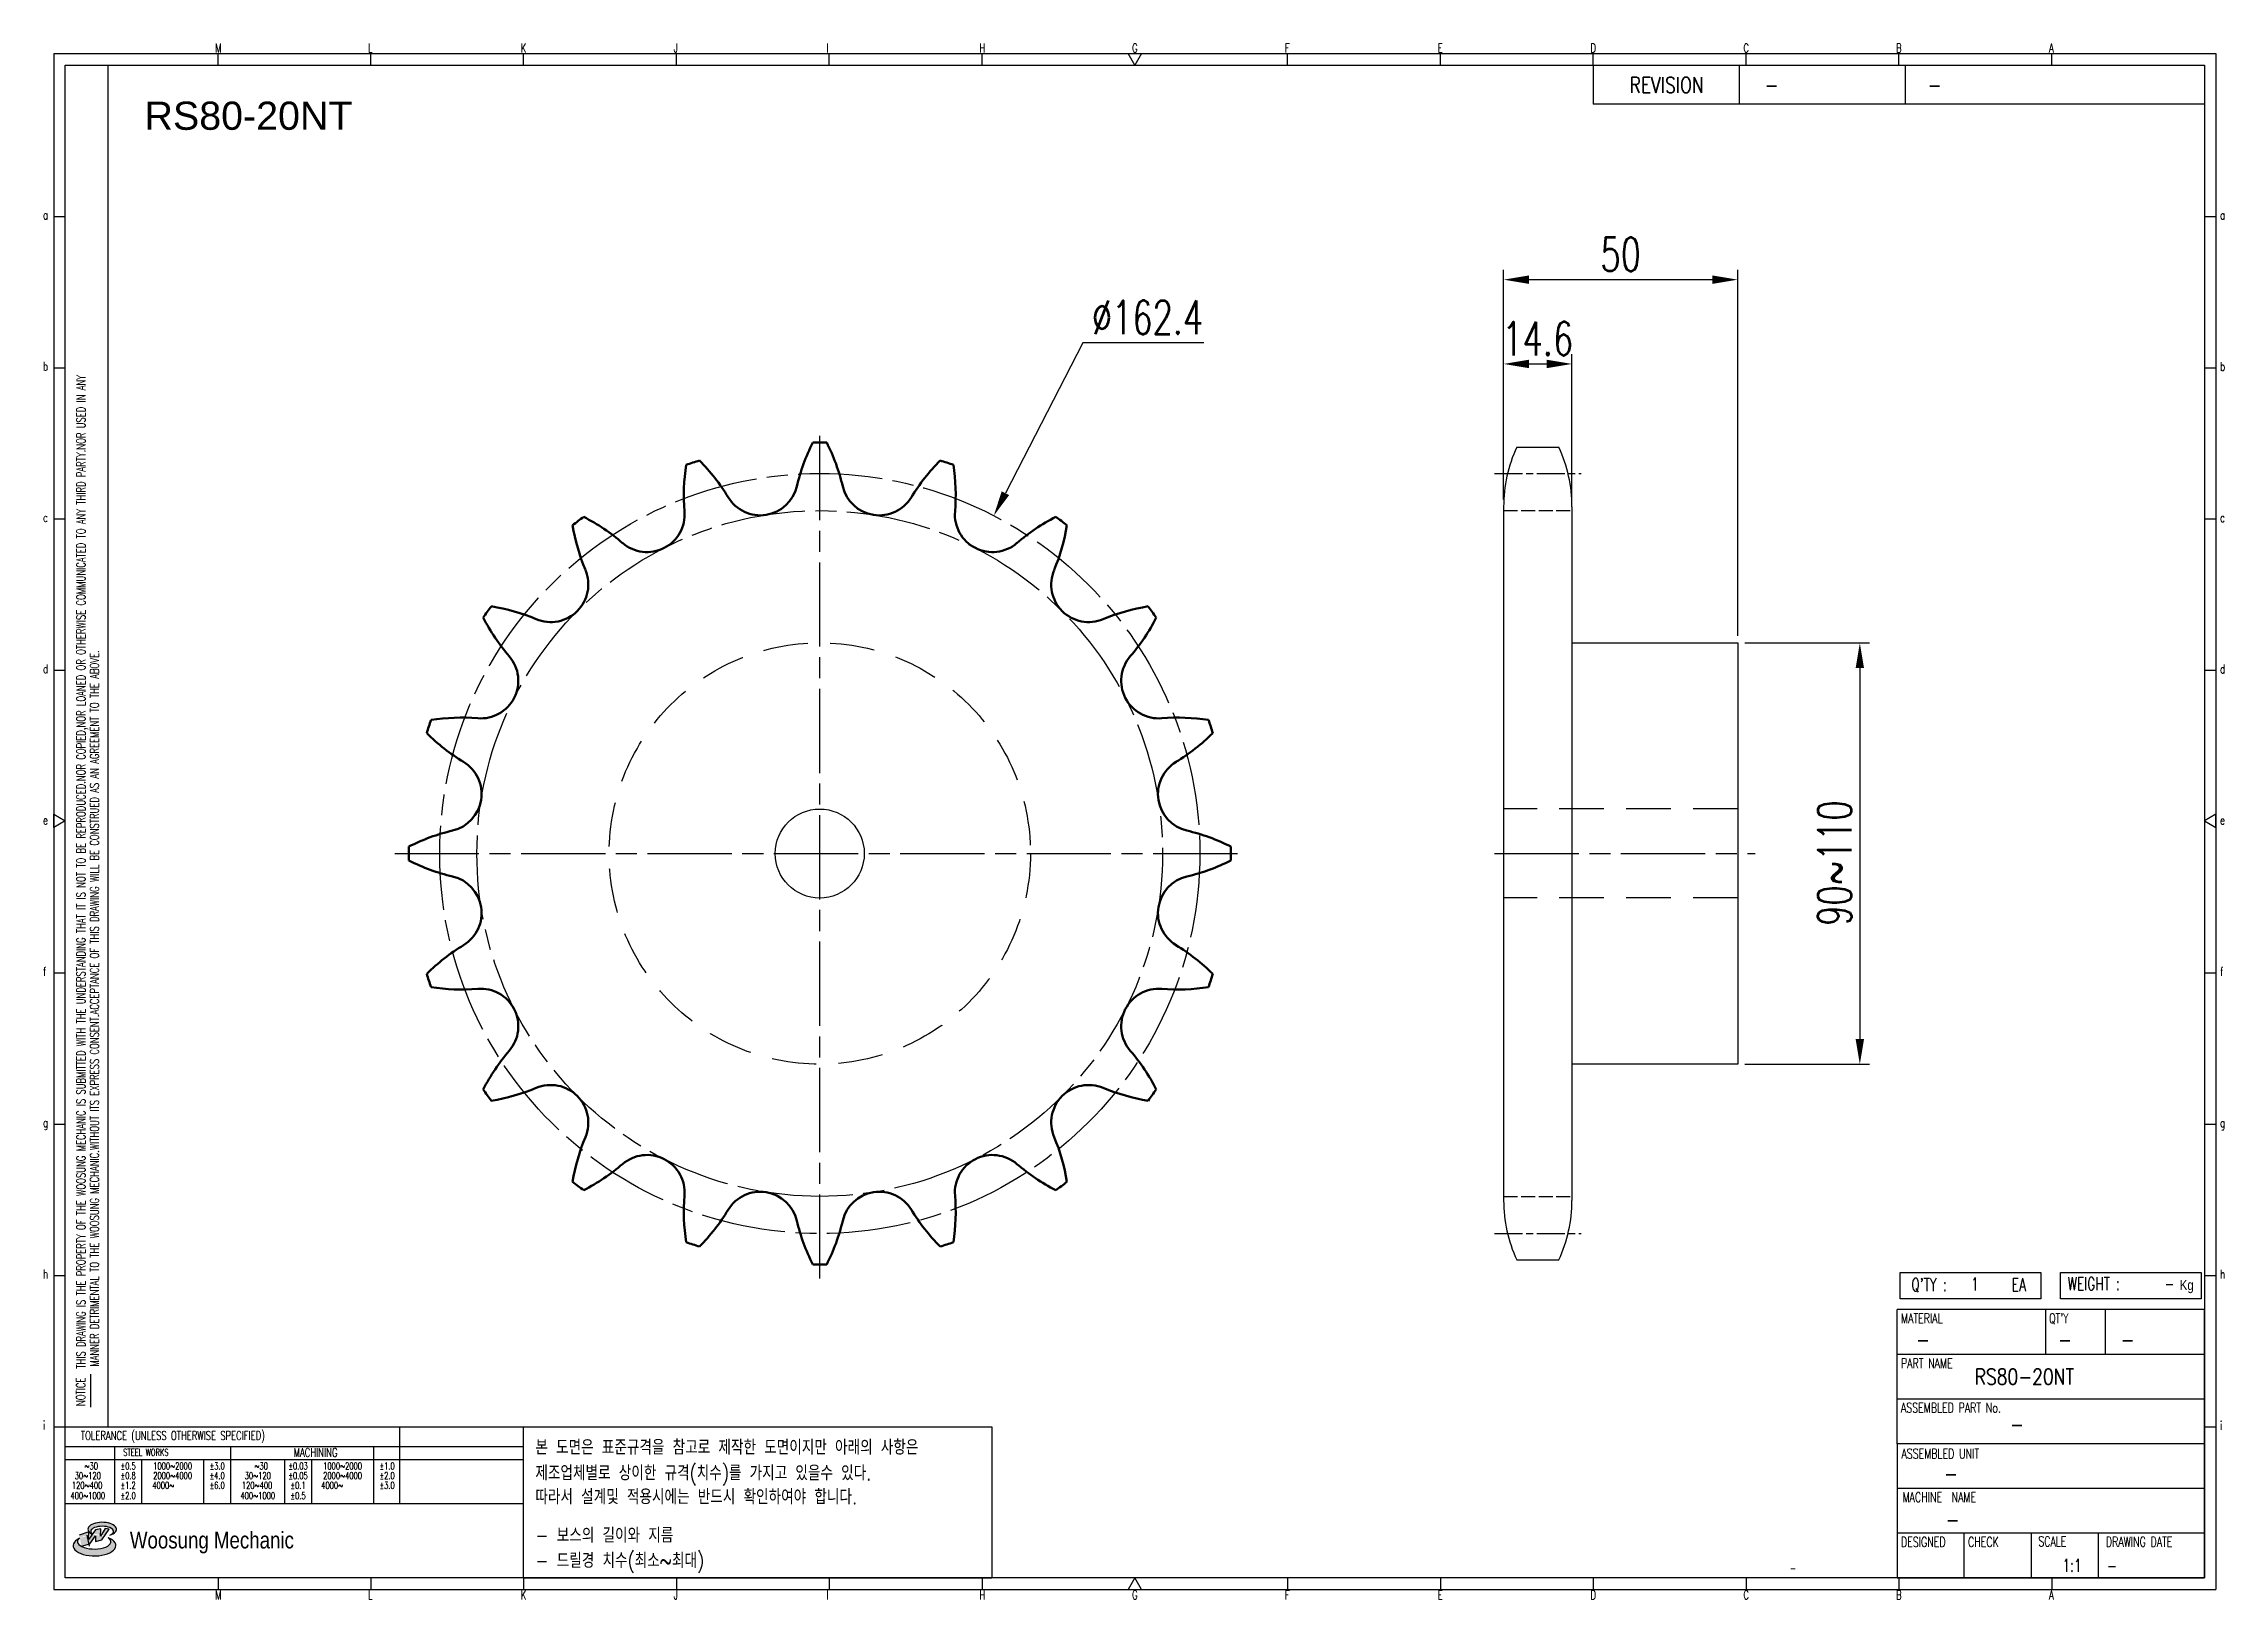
# Model space of a CAD drawing. Header units: millimetres. Extents: x 24007 to 24472, y 30 to 362.
import ezdxf
from ezdxf.enums import TextEntityAlignment as Align

# ---------------------------------------------------------------- set-up
doc = ezdxf.new("R2010")
doc.units = ezdxf.units.MM
for name, pattern in [('AM_ISO02W050', [7.5, 6, -1.5]), ('AM_ISO02W050x2', [3.75, 3, -0.75]), ('AM_ISO08W050', [18, 12, -1.5, 3, -1.5]), ('AM_ISO08W050x2', [9, 6, -0.75, 1.5, -0.75]), ('HIDDEN', [9.525, 6.35, -3.175])]:
    doc.linetypes.add(name, pattern=pattern)
for name, color, linetype, lineweight in [('AM_0N', 7, 'Continuous', 50), ('AM_3N', 6, 'AM_ISO02W050', 25), ('AM_7', 4, 'AM_ISO08W050', 25)]:
    doc.layers.add(name, color=color, linetype=linetype, lineweight=lineweight)
for name, color, linetype in [('HL', 2, 'HIDDEN'), ('S-DIM', 7, 'Continuous'), ('TITLE', 7, 'Continuous'), ('도면레이아웃', 7, 'Continuous')]:
    doc.layers.add(name, color=color, linetype=linetype)
doc.styles.add('HAN', font='ROMANS.shx', dxfattribs={"width": 0.7, "bigfont": 'whgtxt.shx'})
doc.styles.add('HKD_ST2', font='romans.shx', dxfattribs={"width": 0.7, "height": 4, "bigfont": '@extfont2.shx'})
doc.styles.add('HSG', font='SIMPLEX.shx', dxfattribs={"width": 0.7, "bigfont": 'HSG.shx'})
doc.styles.add('ROMANS', font='romans.shx', dxfattribs={"width": 0.7, "bigfont": 'whgtxt.shx'})
doc.styles.add('SLDTEXTSTYLE4', font='arial.ttf', dxfattribs={"width": 0.8})
doc.styles.get("Standard").update_dxf_attribs({"font": 'arial.ttf'})
doc.dimstyles.new('APP16', dxfattribs={"dimscale": 3, "dimtxt": 2.4, "dimasz": 1.8, "dimexe": 0.7, "dimexo": 0.5, "dimgap": 0.6, "dimtad": 1, "dimtoh": 1, "dimdec": 1, "dimrnd": 0.01, "dimzin": 9, "dimdsep": 46, "dimtxsty": 'HSG', "dimcen": 0, "dimclrd": 1, "dimclre": 1, "dimclrt": 256, "dimazin": 2, "dimtp": 1, "dimtm": 1, "dimtfac": 0.5, "dimtdec": 1, "dimtofl": 0, "dimtmove": 0, "dimatfit": 3, "dimfxl": 0, "dimtvp": 1, "dimtolj": 2, "dimlwd": -1, "dimlwe": -1, "dimarcsym": 0})

# ---------------------------------------------------------------- blocks, each defined once
blk = doc.blocks.new('SUYWSHJH')
at = {"layer": '도면레이아웃'}
h = blk.add_hatch(color=10, dxfattribs=at)
h.paths.add_polyline_path([(1.544, 35.177), (1.554, 34.966), (1.779, 35.034), (2.054, 35.422), (1.908, 35.446), (1.728, 35.167), (1.741, 35.439), (1.547, 35.405), (1.292, 35.041), (1.295, 35.33), (0.943, 35.208), (1.03, 34.8), (1.336, 34.885)])
edge = h.paths.add_edge_path()
edge.add_ellipse((1.795, 35.421), major_axis=(-0.53, 0), ratio=0.487785, start_angle=122.36065, end_angle=403.39574)
edge.add_line((1.411, 35.244), (1.419, 35.261))
edge.add_ellipse((1.798, 35.344), major_axis=(-0.423, 0), ratio=0.444396, start_angle=131.58977, end_angle=386.19408, ccw=False)
edge = h.paths.add_edge_path()
edge.add_ellipse((1.512, 34.815), major_axis=(-0.793, 0), ratio=0.480113, start_angle=314.67633, end_angle=590.85213)
edge.add_ellipse((1.501, 34.958), major_axis=(-0.62, 0), ratio=0.43311, start_angle=331.7024, end_angle=574.42495, ccw=False)
for p, q in [((0, 90.118), (80.15, 90.118)), ((0, 90.118), (0, 33.191)), ((6.089, 89.693), (6.089, 90.118)), ((11.753, 89.693), (11.753, 90.118)), ((17.418, 89.693), (17.418, 90.118)), ((23.082, 89.693), (23.082, 90.118)), ((28.746, 89.693), (28.746, 90.118)), ((34.411, 89.693), (34.411, 90.118)), ((45.739, 89.693), (45.739, 90.118)), ((51.404, 89.693), (51.404, 90.118)), ((57.068, 89.693), (57.068, 90.118)), ((62.732, 89.693), (62.732, 90.118)), ((68.397, 89.693), (68.397, 90.118)), ((74.061, 89.693), (74.061, 90.118)), ((80.15, 90.118), (80.15, 33.191)), ((0, 84.085), (0.425, 84.085)), ((79.725, 84.085), (80.15, 84.085)), ((0, 78.478), (0.425, 78.478)), ((79.725, 78.478), (80.15, 78.478)), ((0, 72.87), (0.425, 72.87)), ((79.725, 72.87), (80.15, 72.87)), ((0, 67.262), (0.425, 67.262)), ((79.725, 67.262), (80.15, 67.262)), ((0, 56.047), (0.425, 56.047)), ((79.725, 56.047), (80.15, 56.047)), ((0, 50.439), (0.425, 50.439)), ((79.725, 50.439), (80.15, 50.439)), ((0, 44.832), (0.425, 44.832)), ((79.725, 44.832), (80.15, 44.832)), ((1.377, 39.947), (1.377, 41.174)), ((0, 39.224), (0.425, 39.224)), ((79.725, 39.224), (80.15, 39.224)), ((0, 33.191), (80.15, 33.191)), ((6.089, 33.616), (6.089, 33.191)), ((11.753, 33.616), (11.753, 33.191)), ((17.418, 33.616), (17.418, 33.191)), ((23.082, 33.616), (23.082, 33.191)), ((28.746, 33.616), (28.746, 33.191)), ((34.411, 33.616), (34.411, 33.191)), ((45.739, 33.616), (45.739, 33.191)), ((51.404, 33.616), (51.404, 33.191)), ((57.068, 33.616), (57.068, 33.191)), ((62.732, 33.616), (62.732, 33.191)), ((68.397, 33.616), (68.397, 33.191)), ((74.061, 33.616), (74.061, 33.191))]:
    blk.add_line(p, q)
at = {"color": 2}
for p, q in [((2.017, 39.224), (2.017, 89.693)), ((0.425, 39.224), (17.418, 39.224)), ((12.816, 39.224), (12.816, 36.382)), ((17.418, 33.616), (17.418, 39.224)), ((0.425, 38.487), (17.418, 38.487)), ((0.425, 38.012), (17.418, 38.012)), ((2.257, 38.487), (2.257, 36.382)), ((3.257, 38.012), (3.257, 36.382)), ((5.557, 38.012), (5.557, 36.382)), ((6.557, 38.5), (6.557, 36.382)), ((8.557, 38.012), (8.557, 36.382)), ((9.557, 38.026), (9.557, 36.382)), ((11.857, 38.487), (11.857, 36.382)), ((0.425, 36.382), (17.418, 36.382))]:
    blk.add_line(p, q, dxfattribs=at)
at = {"color": 6, "ltscale": 0.5}
for p, q in [((57.068, 89.693), (57.068, 88.246)), ((62.47, 89.693), (62.47, 88.246)), ((68.635, 89.693), (68.635, 88.246)), ((79.725, 88.246), (57.068, 88.246)), ((68.336, 38.59), (68.336, 43.563)), ((79.725, 43.563), (68.336, 43.563)), ((73.827, 43.563), (73.827, 41.905)), ((76.037, 43.563), (76.037, 41.905)), ((79.725, 38.59), (79.725, 43.563)), ((79.725, 41.905), (68.336, 41.905)), ((79.725, 40.248), (68.336, 40.248)), ((68.336, 38.59), (68.336, 33.616)), ((79.725, 38.59), (68.336, 38.59)), ((79.725, 33.616), (79.725, 38.59)), ((79.725, 36.932), (68.336, 36.932)), ((79.725, 35.274), (68.336, 35.274)), ((70.822, 33.616), (70.822, 35.274)), ((73.309, 33.616), (73.309, 35.274)), ((75.796, 33.616), (75.796, 35.274)), ((68.336, 33.616), (79.725, 33.616))]:
    blk.add_line(p, q, dxfattribs=at)
for points in [[(40.075, 89.693), (39.83, 90.118), (40.32, 90.118)], [(0.425, 89.693), (79.725, 89.693), (79.725, 33.616), (0.425, 33.616)], [(0.425, 61.679), (0, 61.433), (0, 61.924)], [(79.725, 61.679), (80.15, 61.433), (80.15, 61.924)], [(40.075, 33.616), (39.83, 33.191), (40.32, 33.191)]]:
    blk.add_lwpolyline(points, close=True)
at = {"layer": 'TITLE', "color": 20}
for p, q in [((68.449, 43.961), (68.449, 44.936)), ((68.449, 44.936), (73.654, 44.936)), ((73.654, 44.936), (73.654, 43.961)), ((74.39, 43.961), (74.39, 44.936)), ((74.39, 44.936), (79.595, 44.936)), ((79.595, 44.936), (79.595, 43.961)), ((73.654, 43.961), (68.449, 43.961)), ((79.595, 43.961), (74.39, 43.961))]:
    blk.add_line(p, q, dxfattribs=at)
at = {"layer": '도면레이아웃'}
for p, q in [((1.295, 35.33), (0.943, 35.208)), ((1.03, 34.8), (1.336, 34.885)), ((1.224, 35.208), (1.311, 34.8)), ((1.224, 35.208), (1.224, 35.208)), ((1.547, 35.405), (1.292, 35.041)), ((1.292, 35.041), (1.295, 35.33)), ((1.336, 34.885), (1.544, 35.177)), ((1.419, 35.261), (1.411, 35.244)), ((1.544, 35.177), (1.554, 34.966)), ((1.741, 35.439), (1.547, 35.405)), ((1.554, 34.966), (1.779, 35.034)), ((1.908, 35.446), (1.728, 35.167)), ((1.728, 35.167), (1.741, 35.439)), ((1.779, 35.034), (2.054, 35.422)), ((2.054, 35.422), (1.908, 35.446))]:
    blk.add_line(p, q, dxfattribs=at)
for centre, major_axis, ratio, start_param, end_param in [((1.795, 35.421), (-0.53, 0), 0.487785, 2.135596, 7.040584), ((1.512, 34.815), (-0.793, 0), 0.480113, 5.492138, 10.312315), ((1.501, 34.958), (-0.62, 0), 0.43311, 5.789299, 10.025607), ((1.798, 35.344), (-0.423, 0), 0.444396, 2.296675, 6.740358)]:
    blk.add_ellipse(centre, major_axis=major_axis, ratio=ratio, start_param=start_param, end_param=end_param, dxfattribs=at)
at = {"color": 4, "style": 'HKD_ST2', "width": 0.7}
for s, p in [('M', (5.988, 90.164)), ('L', (11.652, 90.164)), ('K', (17.316, 90.164)), ('J', (22.981, 90.164)), ('I', (28.645, 90.164)), ('H', (34.309, 90.164)), ('G', (39.974, 90.164)), ('F', (45.638, 90.164)), ('E', (51.302, 90.164)), ('D', (56.967, 90.164)), ('C', (62.631, 90.164)), ('B', (68.295, 90.164)), ('A', (73.96, 90.164)), ('a', (-0.395, 83.976)), ('a', (80.305, 83.97)), ('b', (-0.395, 78.368)), ('b', (80.305, 78.362)), ('c', (-0.395, 72.76)), ('c', (80.305, 72.754)), ('d', (-0.395, 67.153)), ('d', (80.305, 67.147)), ('e', (-0.395, 61.545)), ('e', (80.305, 61.539)), ('f', (-0.395, 55.937)), ('f', (80.305, 55.931)), ('g', (-0.395, 50.33)), ('g', (80.305, 50.324)), ('h', (-0.395, 44.722)), ('h', (80.305, 44.716)), ('i', (-0.395, 39.114)), ('i', (80.305, 39.108)), ('M', (5.988, 32.824)), ('L', (11.652, 32.824)), ('K', (17.316, 32.824)), ('J', (22.981, 32.824)), ('I', (28.645, 32.824)), ('H', (34.309, 32.824)), ('G', (39.974, 32.824)), ('F', (45.638, 32.824)), ('E', (51.302, 32.824)), ('D', (56.967, 32.824)), ('C', (62.631, 32.824)), ('B', (68.295, 32.824)), ('A', (73.96, 32.824))]:
    blk.add_text(s, height=0.326, dxfattribs=at).set_placement(p)
for s, height, style, width, p in [('REVISION', 0.5806, 'HAN', 0.8, (58.415, 88.664)), ('-', 0.581, 'HAN', 0.8, (63.426, 88.664)), ('-', 0.581, 'HAN', 0.8, (69.468, 88.664)), ("Q'TY : ", 0.4746, 'HKD_ST2', 0.7, (68.857, 44.253)), ('1', 0.475, 'HKD_ST2', 0.7, (71.071, 44.275)), ('EA', 0.4746, 'HKD_ST2', 0.7, (72.578, 44.253)), ('WEIGHT : ', 0.4746, 'HKD_ST2', 0.7, (74.65, 44.286)), ('-', 0.581, 'HAN', 0.8, (69.029, 42.157)), ('-', 0.581, 'HAN', 0.8, (74.289, 42.157)), ('-', 0.581, 'HAN', 0.8, (76.623, 42.157)), ('-', 0.581, 'HAN', 0.8, (72.515, 39.013)), ('-', 0.581, 'HAN', 0.8, (70.067, 37.189)), ('-', 0.581, 'HAN', 0.8, (70.126, 35.48)), ('1:1', 0.4746, 'HKD_ST2', 0.7, (74.458, 33.848)), ('-', 0.475, 'HKD_ST2', 0.7, (76.112, 33.837))]:
    blk.add_text(s, height=height, dxfattribs=dict(style=style, width=width)).set_placement(p)
at = {"color": 6, "style": 'HKD_ST2', "width": 0.7}
for s, p in [(' THIS DRAWING IS THE PROPERTY OF THE WOOSUNG MECHANIC IS SUBMITTED WITH THE UNDERSTANDING THAT IT IS NOT TO BE REPRODUCED.NOR COPIED,NOR LOANED OR OTHERWISE COMMUNICATED TO ANY THIRD PARTY.NOR USED IN ANY', (1.173, 41.217)), ('MANNER DETRIMENTAL TO THE WOOSUNG MECHANIC.WITHOUT ITS EXPRESS CONSENT.ACCEPTANCE OF THIS DRAWING WILL BE CONSTRUED AS AN AGREEMENT TO THE ABOVE.', (1.672, 41.447))]:
    blk.add_text(s, height=0.326266, rotation=90, dxfattribs=at).set_placement(p)
at = {"style": 'HKD_ST2', "width": 0.7}
blk.add_text('-', height=0.475, dxfattribs=at).set_placement((78.613, 44.286), align=Align.RIGHT)
at = {"color": 4, "style": 'HKD_ST2', "width": 0.7}
for s, height, p in [('MATERIAL', 0.3651, (68.474, 43.425)), ("QT'Y", 0.3651, (73.965, 43.425)), ('PART NAME', 0.3651, (68.474, 41.756)), ('ASSEMBLED PART No.', 0.36511, (68.474, 40.109)), ('ASSEMBLED UNIT', 0.36511, (68.49, 38.408)), ('MACHINE  NAME', 0.36511, (68.532, 36.794)), ('DESIGNED', 0.3651, (68.474, 35.136)), ('CHECK', 0.3651, (70.961, 35.136)), ('SCALE', 0.3651, (73.566, 35.153)), ('DRAWING DATE', 0.36511, (76.071, 35.141))]:
    blk.add_text(s, height=height, dxfattribs=at).set_placement(p, align=Align.TOP_LEFT)
at = {"style": 'HKD_ST2', "width": 0.7}
blk.add_text('NOTICE', height=0.3263, rotation=90, dxfattribs=at).set_placement((1.163, 39.988))
for s, height, style, width, p in [('TOLERANCE (UNLESS OTHERWISE SPECIFIED)', 0.32627, 'HKD_ST2', 0.7, (4.417, 38.896)), ('-', 0.326, 'ROMANS', 0.65, (64.469, 33.975))]:
    blk.add_text(s, height=height, dxfattribs=dict(style=style, width=width)).set_placement(p, align=Align.MIDDLE_CENTER)
at = {"color": 4, "style": 'HKD_ST2', "width": 0.7}
for s, height, p in [('STEEL WORKS', 0.26101, (3.416, 38.268)), ('MACHINING', 0.3263, (9.707, 38.27)), ('%%P0.5', 0.261, (2.757, 37.762)), ('%%P0.8', 0.261, (2.757, 37.411)), ('%%P3.0', 0.261, (6.057, 37.762)), ('%%P4.0', 0.261, (6.057, 37.411)), ('%%P0.03', 0.261, (9.057, 37.762)), ('%%P0.05', 0.261, (9.057, 37.411)), ('%%P1.0', 0.261, (12.357, 37.762)), ('%%P2.0', 0.261, (12.357, 37.411)), ('%%P1.2', 0.261, (2.757, 37.045)), ('%%P2.0', 0.261, (2.757, 36.67)), ('%%P6.0', 0.261, (6.057, 37.045)), ('%%P0.1', 0.261, (9.057, 37.045)), ('%%P0.5', 0.261, (9.057, 36.67)), ('%%P3.0', 0.261, (12.357, 37.045))]:
    blk.add_text(s, height=height, dxfattribs=at).set_placement(p, align=Align.MIDDLE)
for s, height, p in [('30%%126120', 0.261, (1.263, 37.411)), ('%%12630', 0.261, (1.389, 37.762)), ('2000%%1264000', 0.26101, (4.407, 37.411)), ('1000%%1262000', 0.26101, (4.407, 37.762)), ('30%%126120', 0.261, (7.563, 37.411)), ('%%12630', 0.261, (7.689, 37.762)), ('2000%%1264000', 0.26101, (10.707, 37.411)), ('1000%%1262000', 0.26101, (10.707, 37.762)), ('400%%1261000', 0.26101, (1.263, 36.67)), ('120%%126400', 0.26101, (1.237, 37.045)), ('4000%%126', 0.261, (4.061, 37.045)), ('400%%1261000', 0.26101, (7.563, 36.67)), ('120%%126400', 0.26101, (7.537, 37.045)), ('4000%%126', 0.261, (10.321, 37.045))]:
    blk.add_text(s, height=height, dxfattribs=at).set_placement(p, align=Align.MIDDLE_CENTER)
at = {"color": 1, "style": 'SLDTEXTSTYLE4', "width": 0.8}
blk.add_text('Woosung Mechanic', height=0.61957, dxfattribs=at).set_placement((2.822, 34.711))
at = {"layer": 'TITLE', "width": 0.8}
blk.add_text('Kg', height=0.3789, dxfattribs=at).set_placement((78.807, 44.286))
blk = doc.blocks.new('*D2')
at = {"layer": 'Defpoints', "color": 0, "transparency": 16777216}
for p in [(24368.4, 233.85), (24368.4, 143.85), (24394.49, 143.85)]:
    blk.add_point(p, dxfattribs=at)
at = {"layer": 'S-DIM', "color": 1, "transparency": 16777216}
for p, q in [((24369.9, 233.85), (24396.59, 233.85)), ((24394.49, 228.45), (24394.49, 149.25)), ((24369.9, 143.85), (24396.59, 143.85))]:
    blk.add_line(p, q, dxfattribs=at)
for points in [[(24393.59, 228.45), (24395.39, 228.45), (24394.49, 233.85)], [(24393.59, 149.25), (24395.39, 149.25), (24394.49, 143.85)]]:
    blk.add_solid(points, dxfattribs=at)
at = {"layer": 'S-DIM', "transparency": 16777216, "insert": (24389.09, 186.81), "char_height": 7.2, "attachment_point": 5, "rotation": 90, "style": 'HSG'}
blk.add_mtext('\\A2;90~110', dxfattribs=at)
blk = doc.blocks.new('*D3')
at = {"layer": 'Defpoints', "color": 0, "transparency": 16777216}
for p in [(24333, 293.43), (24318.4, 262.94), (24333, 262.1)]:
    blk.add_point(p, dxfattribs=at)
at = {"layer": 'S-DIM', "color": 1, "transparency": 16777216}
for p, q in [((24318.4, 264.44), (24318.4, 295.53)), ((24333, 263.6), (24333, 295.53)), ((24323.8, 293.43), (24327.6, 293.43))]:
    blk.add_line(p, q, dxfattribs=at)
for points in [[(24323.8, 294.33), (24323.8, 292.53), (24318.4, 293.43)], [(24327.6, 294.33), (24327.6, 292.53), (24333, 293.43)]]:
    blk.add_solid(points, dxfattribs=at)
at = {"layer": 'S-DIM', "transparency": 16777216, "insert": (24325.7, 298.83), "char_height": 7.2, "attachment_point": 5, "style": 'HSG'}
blk.add_mtext('\\A2;14.6', dxfattribs=at)
blk = doc.blocks.new('*D4')
at = {"layer": 'Defpoints', "color": 0, "transparency": 16777216}
for p in [(24368.4, 311.43), (24318.4, 262.94), (24368.4, 233.85)]:
    blk.add_point(p, dxfattribs=at)
at = {"layer": 'S-DIM', "color": 1, "transparency": 16777216}
for p, q in [((24318.4, 264.44), (24318.4, 313.53)), ((24368.4, 235.35), (24368.4, 313.53)), ((24323.8, 311.43), (24363, 311.43))]:
    blk.add_line(p, q, dxfattribs=at)
for points in [[(24323.8, 312.33), (24323.8, 310.53), (24318.4, 311.43)], [(24363, 312.33), (24363, 310.53), (24368.4, 311.43)]]:
    blk.add_solid(points, dxfattribs=at)
at = {"layer": 'S-DIM', "transparency": 16777216, "insert": (24343.4, 316.83), "char_height": 7.2, "attachment_point": 5, "style": 'HSG'}
blk.add_mtext('\\A2;50', dxfattribs=at)
blk = doc.blocks.new('*D5')
at = {"layer": 'Defpoints', "color": 0, "transparency": 16777216}
for p in [(24209.5, 261.02), (24135.14, 116.68)]:
    blk.add_point(p, dxfattribs=at)
at = {"layer": 'S-DIM', "color": 1, "transparency": 16777216}
for p, q in [((24228.54, 297.96), (24211.98, 265.82)), ((24254.34, 297.96), (24228.54, 297.96))]:
    blk.add_line(p, q, dxfattribs=at)
blk.add_solid([(24211.18, 266.23), (24212.78, 265.41), (24209.5, 261.02)], dxfattribs=at)
at = {"layer": 'S-DIM', "transparency": 16777216, "insert": (24242.34, 303.36), "char_height": 7.2, "attachment_point": 5, "style": 'HSG'}
blk.add_mtext('\\A2;∅162.4', dxfattribs=at)

msp = doc.modelspace()

# ---------------------------------------------------------------- linework, layer by layer
for p, q in [((24321.2, 275.64), (24330.2, 275.64)), ((24318.4, 262.94), (24318.4, 114.76)), ((24333, 262.94), (24333, 114.76)), ((24333, 233.85), (24368.4, 233.85)), ((24368.4, 233.85), (24368.4, 143.85)), ((24368.4, 143.85), (24333, 143.85)), ((24321.2, 102.06), (24330.2, 102.06))]:
    msp.add_line(p, q)
at = {"color": 4}
msp.add_lwpolyline([(24109.06, 66.42), (24209.1, 66.42), (24209.1, 34.1), (24109.06, 34.1)], close=True, dxfattribs=at)
msp.add_circle((24172.32, 188.85), 9.5)
for centre, start, end in [((24348.6, 262.94), 155.132, 180), ((24302.8, 262.94), 0, 24.868), ((24348.6, 114.76), 180, 204.868), ((24302.8, 114.76), 335.132, 0)]:
    msp.add_arc(centre, 30.2, start, end)
at = {"layer": 'AM_0N'}
for centre, radius, start, end in [((24208.22, 257.67), 41.92, 153.0871, 166.75), ((24172.32, 188.85), 87.8, 89.0329, 90.9671), ((24136.42, 257.67), 41.92, 13.25, 26.9129), ((24185.2, 265.39), 41.92, 171.0871, 184.75), ((24172.32, 188.85), 87.8, 107.0329, 108.9671), ((24116.91, 243.21), 41.92, 31.25, 44.9129), ((24227.73, 243.21), 41.92, 135.0871, 148.75), ((24172.32, 188.85), 87.8, 71.0329, 72.9671), ((24159.44, 265.39), 41.92, 355.25, 8.9129), ((24159.61, 269.11), 8.02, 211.25, 346.75), ((24185.03, 269.11), 8.02, 193.25, 328.75), ((24135.43, 261.26), 8.02, 229.25, 4.75), ((24209.21, 261.26), 8.02, 175.25, 310.75), ((24172.32, 188.85), 87.8, 125.0329, 126.9671), ((24160.92, 265.63), 41.92, 189.0871, 202.75), ((24102.83, 223.42), 41.92, 49.25, 62.9129), ((24241.81, 223.42), 41.92, 117.0871, 130.75), ((24183.73, 265.63), 41.92, 337.25, 350.9129), ((24172.32, 188.85), 87.8, 53.0329, 54.9671), ((24114.86, 246.31), 8.02, 247.25, 22.75), ((24229.78, 246.31), 8.02, 157.25, 292.75), ((24172.32, 188.85), 87.8, 143.0329, 144.9671), ((24137.75, 258.34), 41.92, 207.0871, 220.75), ((24095.54, 200.26), 41.92, 67.25, 80.9129), ((24249.1, 200.26), 41.92, 99.0871, 112.75), ((24206.89, 258.34), 41.92, 319.25, 332.9129), ((24172.32, 188.85), 87.8, 35.0329, 36.9671), ((24099.91, 225.74), 8.02, 265.25, 40.75), ((24244.73, 225.74), 8.02, 139.25, 274.75), ((24172.32, 188.85), 87.8, 161.0329, 162.9671), ((24117.97, 244.26), 41.92, 225.0871, 238.75), ((24095.78, 175.97), 41.92, 85.25, 98.9129), ((24248.86, 175.97), 41.92, 81.0871, 94.75), ((24226.67, 244.26), 41.92, 301.25, 314.9129), ((24172.32, 188.85), 87.8, 17.0329, 18.9671), ((24092.06, 201.56), 8.02, 283.25, 58.75), ((24252.58, 201.56), 8.02, 121.25, 256.75), ((24103.5, 152.95), 41.92, 103.25, 116.9129), ((24241.14, 152.95), 41.92, 63.0871, 76.75), ((24172.32, 188.85), 87.8, 179.0329, 180.9671), ((24103.5, 224.75), 41.92, 243.0871, 256.75), ((24241.14, 224.75), 41.92, 283.25, 296.9129), ((24172.32, 188.85), 87.8, 359.0329, 0.9671), ((24092.06, 176.14), 8.02, 301.25, 76.75), ((24252.58, 176.14), 8.02, 103.25, 238.75), ((24117.97, 133.44), 41.92, 121.25, 134.9129), ((24226.67, 133.44), 41.92, 45.0871, 58.75), ((24172.32, 188.85), 87.8, 197.0329, 198.9671), ((24172.32, 188.85), 87.8, 341.0329, 342.9671), ((24095.78, 201.73), 41.92, 261.0871, 274.75), ((24099.91, 151.96), 8.02, 319.25, 94.75), ((24244.73, 151.96), 8.02, 85.25, 220.75), ((24248.86, 201.73), 41.92, 265.25, 278.9129), ((24137.75, 119.36), 41.92, 139.25, 152.9129), ((24206.89, 119.36), 41.92, 27.0871, 40.75), ((24172.32, 188.85), 87.8, 215.0329, 216.9671), ((24095.54, 177.45), 41.92, 279.0871, 292.75), ((24114.86, 131.39), 8.02, 337.25, 112.75), ((24229.78, 131.39), 8.02, 67.25, 202.75), ((24249.1, 177.45), 41.92, 247.25, 260.9129), ((24172.32, 188.85), 87.8, 323.0329, 324.9671), ((24160.92, 112.08), 41.92, 157.25, 170.9129), ((24183.73, 112.08), 41.92, 9.0871, 22.75), ((24102.83, 154.28), 41.92, 297.0871, 310.75), ((24135.43, 116.44), 8.02, 355.25, 130.75), ((24209.21, 116.44), 8.02, 49.25, 184.75), ((24241.81, 154.28), 41.92, 229.25, 242.9129), ((24172.32, 188.85), 87.8, 233.0329, 234.9671), ((24159.61, 108.59), 8.02, 13.25, 148.75), ((24185.03, 108.59), 8.02, 31.25, 166.75), ((24172.32, 188.85), 87.8, 305.0329, 306.9671), ((24185.2, 112.31), 41.92, 175.25, 188.9129), ((24116.91, 134.5), 41.92, 315.0871, 328.75), ((24227.73, 134.5), 41.92, 211.25, 224.9129), ((24159.44, 112.31), 41.92, 351.0871, 4.75), ((24208.22, 120.03), 41.92, 193.25, 206.9129), ((24136.42, 120.03), 41.92, 333.0871, 346.75), ((24172.32, 188.85), 87.8, 251.0329, 252.9671), ((24172.32, 188.85), 87.8, 287.0329, 288.9671), ((24172.32, 188.85), 87.8, 269.0329, 270.9671)]:
    msp.add_arc(centre, radius, start, end, dxfattribs=at)
at = {"layer": 'AM_3N', "linetype": 'AM_ISO02W050x2'}
for p, q in [((24318.4, 262.1), (24333, 262.1)), ((24318.4, 115.61), (24333, 115.61))]:
    msp.add_line(p, q, dxfattribs=at)
at = {"layer": 'AM_7', "linetype": 'AM_ISO08W050x2', "ltscale": 3}
for p, q in [((24172.32, 98.05), (24172.32, 279.66)), ((24081.52, 188.85), (24263.12, 188.85)), ((24316.46, 188.85), (24372.14, 188.85))]:
    msp.add_line(p, q, dxfattribs=at)
at = {"layer": 'AM_7', "linetype": 'AM_ISO08W050x2'}
for p, q in [((24316.46, 270.04), (24334.94, 270.04)), ((24316.46, 107.67), (24334.94, 107.67))]:
    msp.add_line(p, q, dxfattribs=at)
at = {"layer": 'AM_7', "linetype": 'AM_ISO08W050x2', "ltscale": 3}
for radius in [81.18, 73.24]:
    msp.add_circle((24172.32, 188.85), radius, dxfattribs=at)
at = {"layer": 'HL', "linetype": 'HIDDEN', "ltscale": 1.5}
for p, q in [((24368.4, 198.39), (24318.4, 198.39)), ((24368.4, 179.39), (24318.4, 179.39))]:
    msp.add_line(p, q, dxfattribs=at)
msp.add_circle((24172.32, 188.85), 45, dxfattribs=at)

# ---------------------------------------------------------------- block references
at = {"xscale": 5.762645251808727, "yscale": 5.762645251808727, "zscale": 5.762645251808727}
msp.add_blockref('SUYWSHJH', (24008.69, -159.61), dxfattribs=at)

# ---------------------------------------------------------------- texts
at = {"color": 2}
msp.add_text('RS80-20NT', height=6.021, dxfattribs=at).set_placement((24028.09, 343.44))
at = {"style": 'HAN', "width": 0.8}
msp.add_text('RS80-20NT', height=3.346, dxfattribs=at).set_placement((24419.03, 75.42))
at = {"color": 4, "style": 'HAN', "width": 0.8}
for s, p in [('본 도면은 표준규격을 참고로 제작한 도면이지만 아래의 사항은', (24111.57, 60.44)), ('제조업체별로 상이한 규격(치수)를 가지고 있을수 있다.', (24111.57, 54.95)), ('따라서 설계및 적용시에는 반드시 확인하여야 합니다.', (24111.57, 49.86)), ('- 보스의 길이와 지름', (24111.57, 41.65)), ('- 드릴경 치수(최소~최대)', (24111.57, 36.25))]:
    msp.add_text(s, height=3.1658, dxfattribs=at).set_placement(p)

# ---------------------------------------------------------------- dimensions: what is measured, and where the dimension line sits
at = {"layer": 'S-DIM'}
dim = msp.add_linear_dim(base=(24368.4, 311.43), p1=(24318.4, 262.94), p2=(24368.4, 233.85), dimstyle='APP16', dxfattribs=at)
dim.commit()
dim.dimension.update_dxf_attribs({"geometry": '*D4', "text_midpoint": (24343.4, 316.83)})
dim = msp.add_diameter_dim_2p(p1=(24135.14, 116.68), p2=(24209.5, 261.02), dimstyle='APP16', dxfattribs=at)
dim.commit()
dim.dimension.update_dxf_attribs({"geometry": '*D5', "text_midpoint": (24242.34, 297.96), "dimtype": 131})
dim = msp.add_linear_dim(base=(24333, 293.43), p1=(24318.4, 262.94), p2=(24333, 262.1), dimstyle='APP16', dxfattribs=at)
dim.commit()
dim.dimension.update_dxf_attribs({"geometry": '*D3', "text_midpoint": (24325.7, 293.43), "dimtype": 128})
dim = msp.add_linear_dim(base=(24394.49, 143.85), p1=(24368.4, 233.85), p2=(24368.4, 143.85), angle=90, text='<>~110', dimstyle='APP16', dxfattribs=at)
dim.commit()
dim.dimension.update_dxf_attribs({"geometry": '*D2', "text_midpoint": (24394.49, 186.81), "dimtype": 128})

doc.saveas('drawing.dxf')
